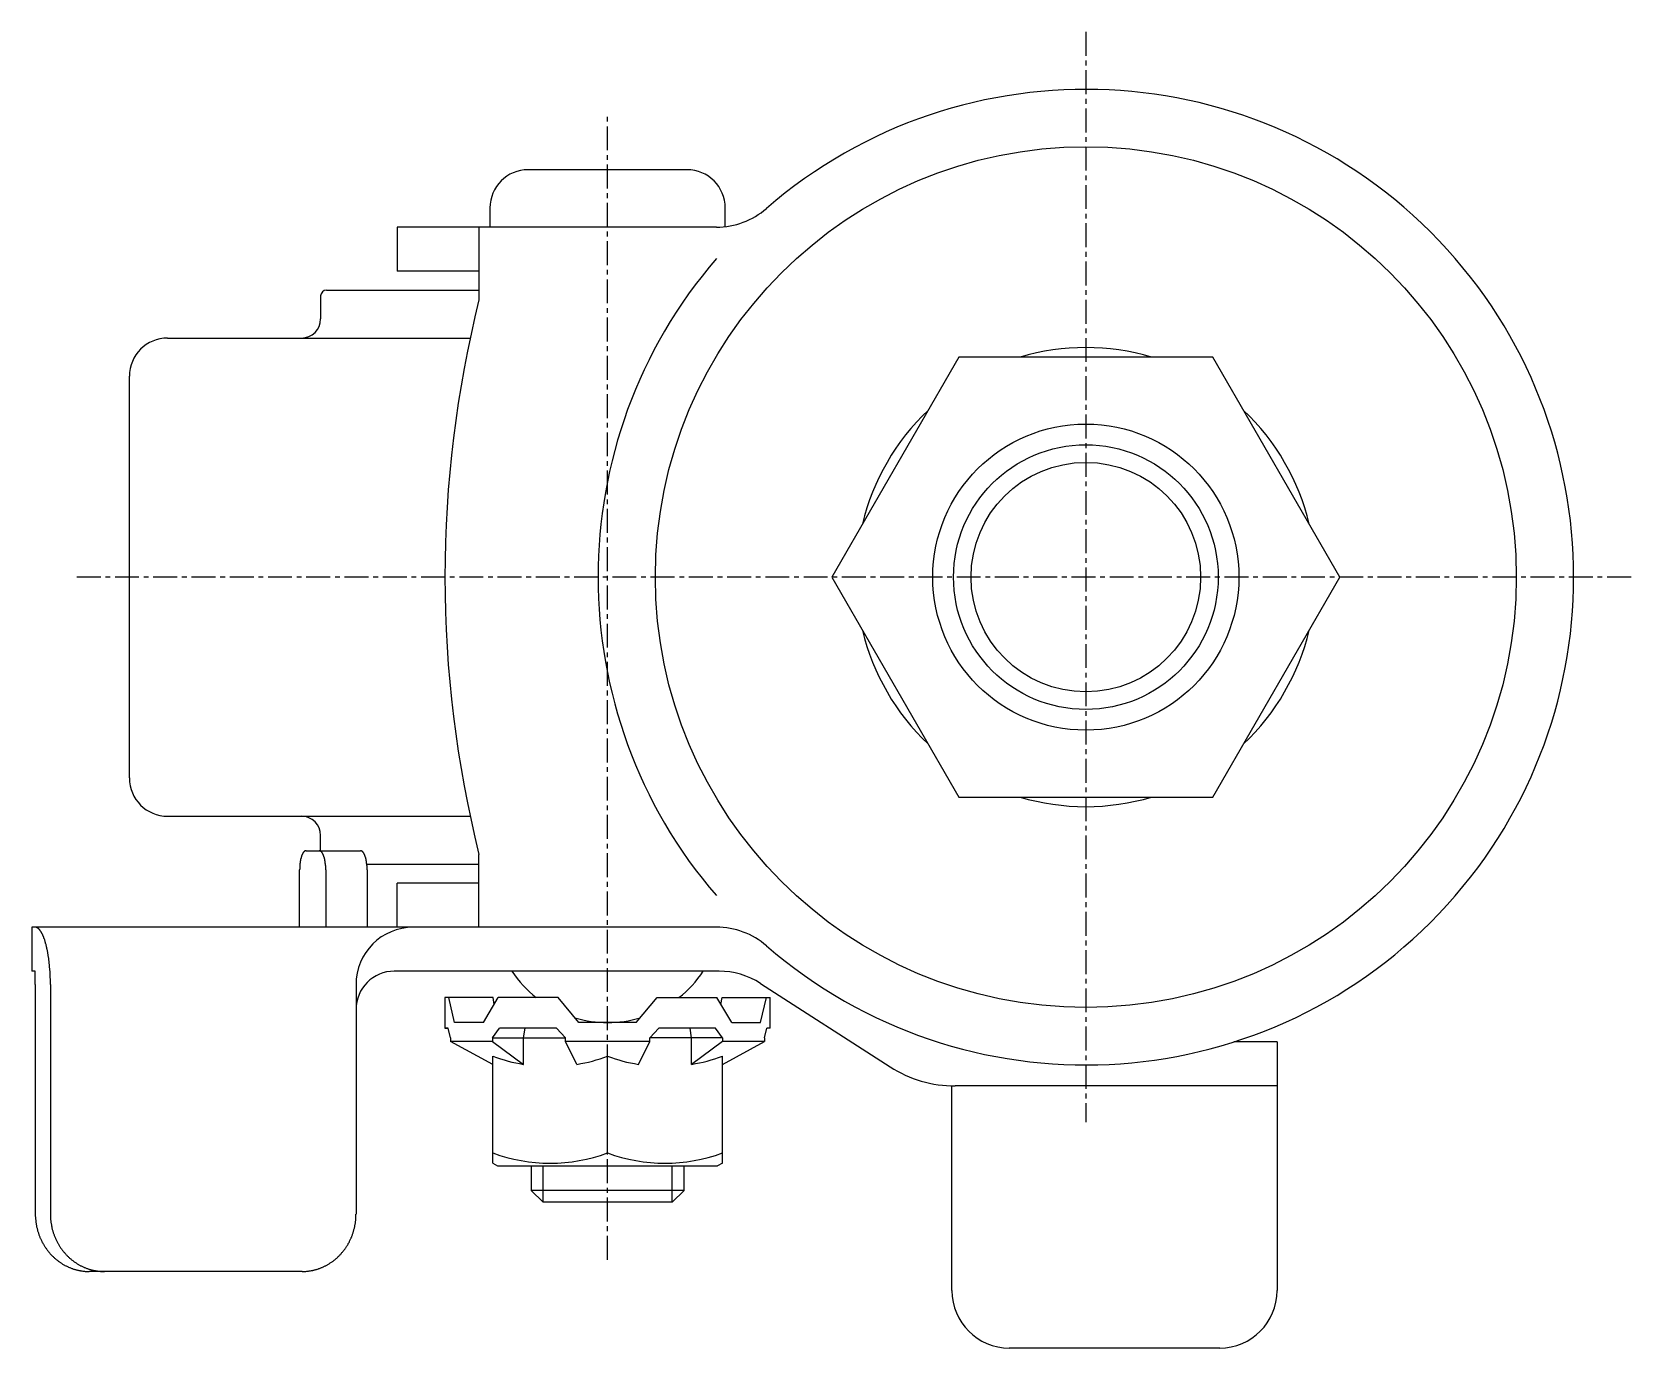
# Model space of a CAD drawing. Extents: x -4392 to -4179, y -765 to -423.
# Drawn here: x -4262.9 to -4179.3, y -491.8 to -423 of the extents above; entities that cross this region are included whole.
import ezdxf

# ---------------------------------------------------------------- set-up
doc = ezdxf.new("R2010")
doc.units = 0
doc.linetypes.add('CENTER', pattern=[2, 1.25, -0.25, 0.25, -0.25])
doc.layers.get('0').update_dxf_attribs({"linetype": 'CONTINUOUS'})
doc.layers.add('CENTER', color=1, linetype='CENTER')

msp = doc.modelspace()

# ---------------------------------------------------------------- linework, layer by layer
at = {"color": 7, "linetype": 'CONTINUOUS'}
for p, q in [((-4228.693, -430.185), (-4236.993, -430.185)), ((-4238.993, -432.185), (-4238.993, -433.185)), ((-4226.693, -433.159), (-4226.693, -432.185)), ((-4227.155, -433.185), (-4243.843, -433.185)), ((-4243.843, -433.185), (-4243.843, -435.485)), ((-4239.567, -433.185), (-4239.567, -436.992)), ((-4239.567, -435.485), (-4243.843, -435.485)), ((-4247.843, -436.785), (-4247.843, -437.985)), ((-4247.543, -436.485), (-4239.567, -436.485)), ((-4255.843, -438.985), (-4240.027, -438.985)), ((-4257.843, -461.985), (-4257.843, -440.985)), ((-4255.843, -463.985), (-4240.027, -463.985)), ((-4247.843, -465.785), (-4247.843, -464.985)), ((-4248.603, -465.785), (-4245.758, -465.785)), ((-4239.567, -469.785), (-4239.567, -465.978)), ((-4248.945, -469.785), (-4248.945, -466.785)), ((-4247.577, -466.785), (-4247.577, -469.785)), ((-4245.432, -466.485), (-4239.567, -466.485)), ((-4245.416, -466.785), (-4245.416, -469.785)), ((-4239.567, -467.485), (-4243.843, -467.485)), ((-4243.843, -469.785), (-4243.843, -467.485)), ((-4227.019, -469.785), (-4262.934, -469.785)), ((-4262.934, -469.785), (-4262.934, -472.085)), ((-4227.155, -469.785), (-4243.843, -469.785)), ((-4262.773, -472.085), (-4262.934, -472.085)), ((-4227.019, -472.085), (-4243.995, -472.085)), ((-4262.757, -484.785), (-4262.757, -472.785)), ((-4261.97, -472.784), (-4261.97, -484.785)), ((-4245.995, -472.785), (-4245.995, -484.785)), ((-4224.854, -472.722), (-4218.077, -477.083)), ((-4241.343, -473.469), (-4241.343, -475.069)), ((-4238.825, -473.469), (-4241.343, -473.469)), ((-4240.839, -474.769), (-4241.15, -473.469)), ((-4239.339, -474.769), (-4238.559, -473.469)), ((-4238.771, -473.822), (-4238.825, -473.469)), ((-4235.434, -473.469), (-4238.559, -473.469)), ((-4234.343, -474.769), (-4235.434, -473.469)), ((-4231.343, -474.769), (-4230.252, -473.469)), ((-4230.252, -473.469), (-4227.128, -473.469)), ((-4226.348, -474.769), (-4227.128, -473.469)), ((-4226.916, -473.822), (-4226.861, -473.469)), ((-4226.861, -473.469), (-4224.343, -473.469)), ((-4224.848, -474.769), (-4224.537, -473.469)), ((-4224.343, -475.069), (-4224.343, -473.469)), ((-4239.339, -474.769), (-4240.839, -474.769)), ((-4231.343, -474.769), (-4234.343, -474.769)), ((-4226.348, -474.769), (-4224.848, -474.769)), ((-4241.343, -475.069), (-4241.169, -475.069)), ((-4241.169, -475.069), (-4241.343, -475.069)), ((-4241.054, -475.569), (-4241.169, -475.069)), ((-4241.054, -475.569), (-4241.054, -475.769)), ((-4238.854, -475.569), (-4238.49, -475.069)), ((-4238.854, -475.569), (-4235.043, -475.569)), ((-4238.854, -475.569), (-4238.854, -475.769)), ((-4235.522, -475.069), (-4238.49, -475.069)), ((-4235.522, -475.069), (-4238.49, -475.069)), ((-4237.236, -475.569), (-4237.153, -475.069)), ((-4237.236, -476.955), (-4237.236, -475.569)), ((-4235.043, -475.569), (-4235.522, -475.069)), ((-4235.043, -475.769), (-4235.043, -475.569)), ((-4230.643, -475.569), (-4230.164, -475.069)), ((-4226.833, -475.569), (-4230.643, -475.569)), ((-4230.643, -475.769), (-4230.643, -475.569)), ((-4227.197, -475.069), (-4230.164, -475.069)), ((-4228.451, -475.569), (-4228.533, -475.069)), ((-4228.451, -476.955), (-4228.451, -475.569)), ((-4226.833, -475.569), (-4227.197, -475.069)), ((-4226.833, -475.569), (-4226.833, -475.769)), ((-4224.633, -475.569), (-4224.518, -475.069)), ((-4224.633, -475.569), (-4224.633, -475.769)), ((-4224.343, -475.069), (-4224.518, -475.069)), ((-4238.854, -475.769), (-4241.054, -475.769)), ((-4238.843, -476.955), (-4241.054, -475.769)), ((-4238.854, -475.769), (-4237.236, -476.955)), ((-4230.643, -475.769), (-4235.043, -475.769)), ((-4234.451, -476.955), (-4235.043, -475.769)), ((-4231.236, -476.955), (-4230.643, -475.769)), ((-4226.833, -475.769), (-4228.451, -476.955)), ((-4226.843, -476.955), (-4224.633, -475.769)), ((-4224.633, -475.769), (-4226.833, -475.769)), ((-4197.843, -475.785), (-4200.113, -475.785)), ((-4197.843, -475.785), (-4197.843, -488.785)), ((-4238.843, -482.124), (-4238.843, -476.532)), ((-4232.843, -481.588), (-4232.843, -476.532)), ((-4226.843, -482.124), (-4226.843, -476.532)), ((-4214.843, -488.785), (-4214.843, -478.083)), ((-4197.843, -478.085), (-4214.667, -478.085)), ((-4238.843, -482.124), (-4238.593, -482.269)), ((-4238.593, -482.269), (-4227.093, -482.269)), ((-4236.843, -482.269), (-4236.843, -483.544)), ((-4228.843, -483.544), (-4228.843, -482.269)), ((-4226.843, -482.124), (-4227.093, -482.269)), ((-4228.843, -483.544), (-4236.843, -483.544)), ((-4236.843, -483.544), (-4236.218, -484.169)), ((-4228.843, -483.544), (-4229.468, -484.169)), ((-4229.468, -484.169), (-4236.218, -484.169)), ((-4248.815, -487.785), (-4259.938, -487.785)), ((-4200.843, -491.785), (-4211.843, -491.785))]:
    msp.add_line(p, q, dxfattribs=at)
at = {"color": 3, "linetype": 'CONTINUOUS'}
for p, q in [((-4236.218, -484.169), (-4236.218, -482.269)), ((-4229.468, -484.169), (-4229.468, -482.269))]:
    msp.add_line(p, q, dxfattribs=at)
at = {"color": 7, "linetype": 'CONTINUOUS'}
msp.add_lwpolyline([(-4214.483, -439.985), (-4221.122, -451.485), (-4214.483, -462.985), (-4201.204, -462.985), (-4194.564, -451.485), (-4201.204, -439.985)], close=True, dxfattribs=at)
for points in [[(-4248.6, -465.785, 0), (-4248.61, -465.785, 0), (-4248.61, -465.785, 0), (-4248.62, -465.786, 0), (-4248.62, -465.786, 0), (-4248.62, -465.787, 0), (-4248.63, -465.788, 0), (-4248.63, -465.789, 0), (-4248.64, -465.79, 0), (-4248.64, -465.791, 0), (-4248.65, -465.793, 0), (-4248.65, -465.794, 0), (-4248.65, -465.796, 0), (-4248.66, -465.798, 0), (-4248.66, -465.8, 0), (-4248.67, -465.802, 0), (-4248.67, -465.804, 0), (-4248.67, -465.807, 0), (-4248.68, -465.809, 0), (-4248.68, -465.812, 0), (-4248.69, -465.815, 0), (-4248.69, -465.818, 0), (-4248.69, -465.821, 0), (-4248.7, -465.825, 0), (-4248.7, -465.828, 0), (-4248.71, -465.832, 0), (-4248.71, -465.835, 0), (-4248.71, -465.839, 0), (-4248.72, -465.843, 0), (-4248.72, -465.848, 0), (-4248.73, -465.852, 0), (-4248.73, -465.857, 0), (-4248.73, -465.861, 0), (-4248.74, -465.866, 0), (-4248.74, -465.871, 0), (-4248.75, -465.876, 0), (-4248.75, -465.881, 0), (-4248.75, -465.886, 0), (-4248.76, -465.892, 0), (-4248.76, -465.897, 0), (-4248.76, -465.903, 0), (-4248.77, -465.909, 0), (-4248.77, -465.915, 0), (-4248.78, -465.921, 0), (-4248.78, -465.927, 0), (-4248.78, -465.934, 0), (-4248.79, -465.94, 0), (-4248.79, -465.947, 0), (-4248.79, -465.954, 0), (-4248.8, -465.96, 0), (-4248.8, -465.967, 0), (-4248.8, -465.975, 0), (-4248.81, -465.982, 0), (-4248.81, -465.989, 0), (-4248.81, -465.997, 0), (-4248.82, -466.004, 0), (-4248.82, -466.012, 0), (-4248.82, -466.02, 0), (-4248.83, -466.028, 0), (-4248.83, -466.036, 0), (-4248.83, -466.044, 0), (-4248.84, -466.052, 0), (-4248.84, -466.061, 0), (-4248.84, -466.069, 0), (-4248.84, -466.078, 0), (-4248.85, -466.087, 0), (-4248.85, -466.095, 0), (-4248.85, -466.104, 0), (-4248.86, -466.113, 0), (-4248.86, -466.123, 0), (-4248.86, -466.132, 0), (-4248.86, -466.141, 0), (-4248.87, -466.151, 0), (-4248.87, -466.16, 0), (-4248.87, -466.17, 0), (-4248.88, -466.18, 0), (-4248.88, -466.189, 0), (-4248.88, -466.199, 0), (-4248.88, -466.209, 0), (-4248.89, -466.219, 0), (-4248.89, -466.229, 0), (-4248.89, -466.24, 0), (-4248.89, -466.25, 0), (-4248.89, -466.26, 0), (-4248.9, -466.271, 0), (-4248.9, -466.281, 0), (-4248.9, -466.292, 0), (-4248.9, -466.303, 0), (-4248.9, -466.314, 0), (-4248.91, -466.324, 0), (-4248.91, -466.335, 0), (-4248.91, -466.346, 0), (-4248.91, -466.357, 0), (-4248.91, -466.369, 0), (-4248.92, -466.38, 0), (-4248.92, -466.391, 0), (-4248.92, -466.402, 0), (-4248.92, -466.414, 0), (-4248.92, -466.425, 0), (-4248.92, -466.437, 0), (-4248.93, -466.448, 0), (-4248.93, -466.46, 0), (-4248.93, -466.471, 0), (-4248.93, -466.483, 0), (-4248.93, -466.495, 0), (-4248.93, -466.506, 0), (-4248.93, -466.518, 0), (-4248.93, -466.53, 0), (-4248.93, -466.542, 0), (-4248.94, -466.554, 0), (-4248.94, -466.566, 0), (-4248.94, -466.578, 0), (-4248.94, -466.59, 0), (-4248.94, -466.602, 0), (-4248.94, -466.614, 0), (-4248.94, -466.626, 0), (-4248.94, -466.638, 0), (-4248.94, -466.65, 0), (-4248.94, -466.663, 0), (-4248.94, -466.675, 0), (-4248.94, -466.687, 0), (-4248.94, -466.699, 0), (-4248.94, -466.711, 0), (-4248.94, -466.724, 0), (-4248.94, -466.736, 0), (-4248.94, -466.748, 0), (-4248.95, -466.76, 0), (-4248.95, -466.773, 0), (-4248.95, -466.785, 0)], [(-4247.58, -466.785, 0), (-4247.58, -466.773, 0), (-4247.58, -466.76, 0), (-4247.58, -466.748, 0), (-4247.58, -466.736, 0), (-4247.58, -466.724, 0), (-4247.58, -466.711, 0), (-4247.58, -466.699, 0), (-4247.58, -466.687, 0), (-4247.58, -466.675, 0), (-4247.58, -466.663, 0), (-4247.58, -466.65, 0), (-4247.58, -466.638, 0), (-4247.58, -466.626, 0), (-4247.58, -466.614, 0), (-4247.58, -466.602, 0), (-4247.58, -466.59, 0), (-4247.58, -466.578, 0), (-4247.59, -466.566, 0), (-4247.59, -466.554, 0), (-4247.59, -466.542, 0), (-4247.59, -466.53, 0), (-4247.59, -466.518, 0), (-4247.59, -466.506, 0), (-4247.59, -466.495, 0), (-4247.59, -466.483, 0), (-4247.59, -466.471, 0), (-4247.6, -466.46, 0), (-4247.6, -466.448, 0), (-4247.6, -466.437, 0), (-4247.6, -466.425, 0), (-4247.6, -466.414, 0), (-4247.6, -466.402, 0), (-4247.6, -466.391, 0), (-4247.61, -466.38, 0), (-4247.61, -466.369, 0), (-4247.61, -466.357, 0), (-4247.61, -466.346, 0), (-4247.61, -466.335, 0), (-4247.62, -466.324, 0), (-4247.62, -466.314, 0), (-4247.62, -466.303, 0), (-4247.62, -466.292, 0), (-4247.62, -466.281, 0), (-4247.63, -466.271, 0), (-4247.63, -466.26, 0), (-4247.63, -466.25, 0), (-4247.63, -466.24, 0), (-4247.63, -466.229, 0), (-4247.64, -466.219, 0), (-4247.64, -466.209, 0), (-4247.64, -466.199, 0), (-4247.64, -466.189, 0), (-4247.65, -466.18, 0), (-4247.65, -466.17, 0), (-4247.65, -466.16, 0), (-4247.65, -466.151, 0), (-4247.66, -466.141, 0), (-4247.66, -466.132, 0), (-4247.66, -466.123, 0), (-4247.67, -466.113, 0), (-4247.67, -466.104, 0), (-4247.67, -466.095, 0), (-4247.67, -466.087, 0), (-4247.68, -466.078, 0), (-4247.68, -466.069, 0), (-4247.68, -466.061, 0), (-4247.69, -466.052, 0), (-4247.69, -466.044, 0), (-4247.69, -466.036, 0), (-4247.7, -466.028, 0), (-4247.7, -466.02, 0), (-4247.7, -466.012, 0), (-4247.71, -466.004, 0), (-4247.71, -465.997, 0), (-4247.71, -465.989, 0), (-4247.72, -465.982, 0), (-4247.72, -465.975, 0), (-4247.72, -465.967, 0), (-4247.73, -465.96, 0), (-4247.73, -465.954, 0), (-4247.73, -465.947, 0), (-4247.74, -465.94, 0), (-4247.74, -465.934, 0), (-4247.74, -465.927, 0), (-4247.75, -465.921, 0), (-4247.75, -465.915, 0), (-4247.75, -465.909, 0), (-4247.76, -465.903, 0), (-4247.76, -465.897, 0), (-4247.77, -465.892, 0), (-4247.77, -465.886, 0), (-4247.77, -465.881, 0), (-4247.78, -465.876, 0), (-4247.78, -465.871, 0), (-4247.78, -465.866, 0), (-4247.79, -465.861, 0), (-4247.79, -465.857, 0), (-4247.8, -465.852, 0), (-4247.8, -465.848, 0), (-4247.8, -465.843, 0), (-4247.81, -465.839, 0), (-4247.81, -465.835, 0), (-4247.82, -465.832, 0), (-4247.82, -465.828, 0), (-4247.82, -465.825, 0), (-4247.83, -465.821, 0), (-4247.83, -465.818, 0), (-4247.84, -465.815, 0), (-4247.84, -465.812, 0), (-4247.84, -465.809, 0), (-4247.85, -465.807, 0), (-4247.85, -465.804, 0), (-4247.86, -465.802, 0), (-4247.86, -465.8, 0), (-4247.86, -465.798, 0), (-4247.87, -465.796, 0), (-4247.87, -465.794, 0), (-4247.88, -465.793, 0), (-4247.88, -465.791, 0), (-4247.89, -465.79, 0), (-4247.89, -465.789, 0), (-4247.89, -465.788, 0), (-4247.9, -465.787, 0), (-4247.9, -465.786, 0), (-4247.91, -465.786, 0), (-4247.91, -465.785, 0), (-4247.91, -465.785, 0), (-4247.92, -465.785, 0)], [(-4245.42, -466.785, 0), (-4245.42, -466.773, 0), (-4245.42, -466.76, 0), (-4245.42, -466.748, 0), (-4245.42, -466.736, 0), (-4245.42, -466.724, 0), (-4245.42, -466.711, 0), (-4245.42, -466.699, 0), (-4245.42, -466.687, 0), (-4245.42, -466.675, 0), (-4245.42, -466.663, 0), (-4245.42, -466.65, 0), (-4245.42, -466.638, 0), (-4245.42, -466.626, 0), (-4245.42, -466.614, 0), (-4245.42, -466.602, 0), (-4245.42, -466.59, 0), (-4245.42, -466.578, 0), (-4245.42, -466.566, 0), (-4245.43, -466.554, 0), (-4245.43, -466.542, 0), (-4245.43, -466.53, 0), (-4245.43, -466.518, 0), (-4245.43, -466.506, 0), (-4245.43, -466.495, 0), (-4245.43, -466.483, 0), (-4245.43, -466.471, 0), (-4245.43, -466.46, 0), (-4245.44, -466.448, 0), (-4245.44, -466.437, 0), (-4245.44, -466.425, 0), (-4245.44, -466.414, 0), (-4245.44, -466.402, 0), (-4245.44, -466.391, 0), (-4245.45, -466.38, 0), (-4245.45, -466.369, 0), (-4245.45, -466.357, 0), (-4245.45, -466.346, 0), (-4245.45, -466.335, 0), (-4245.45, -466.324, 0), (-4245.46, -466.314, 0), (-4245.46, -466.303, 0), (-4245.46, -466.292, 0), (-4245.46, -466.281, 0), (-4245.46, -466.271, 0), (-4245.47, -466.26, 0), (-4245.47, -466.25, 0), (-4245.47, -466.24, 0), (-4245.47, -466.229, 0), (-4245.48, -466.219, 0), (-4245.48, -466.209, 0), (-4245.48, -466.199, 0), (-4245.48, -466.189, 0), (-4245.49, -466.18, 0), (-4245.49, -466.17, 0), (-4245.49, -466.16, 0), (-4245.49, -466.151, 0), (-4245.5, -466.141, 0), (-4245.5, -466.132, 0), (-4245.5, -466.123, 0), (-4245.5, -466.113, 0), (-4245.51, -466.104, 0), (-4245.51, -466.095, 0), (-4245.51, -466.087, 0), (-4245.52, -466.078, 0), (-4245.52, -466.069, 0), (-4245.52, -466.061, 0), (-4245.53, -466.052, 0), (-4245.53, -466.044, 0), (-4245.53, -466.036, 0), (-4245.53, -466.028, 0), (-4245.54, -466.02, 0), (-4245.54, -466.012, 0), (-4245.54, -466.004, 0), (-4245.55, -465.997, 0), (-4245.55, -465.989, 0), (-4245.55, -465.982, 0), (-4245.56, -465.975, 0), (-4245.56, -465.967, 0), (-4245.56, -465.96, 0), (-4245.57, -465.954, 0), (-4245.57, -465.947, 0), (-4245.57, -465.94, 0), (-4245.58, -465.934, 0), (-4245.58, -465.927, 0), (-4245.59, -465.921, 0), (-4245.59, -465.915, 0), (-4245.59, -465.909, 0), (-4245.6, -465.903, 0), (-4245.6, -465.897, 0), (-4245.6, -465.892, 0), (-4245.61, -465.886, 0), (-4245.61, -465.881, 0), (-4245.62, -465.876, 0), (-4245.62, -465.871, 0), (-4245.62, -465.866, 0), (-4245.63, -465.861, 0), (-4245.63, -465.857, 0), (-4245.63, -465.852, 0), (-4245.64, -465.848, 0), (-4245.64, -465.843, 0), (-4245.65, -465.839, 0), (-4245.65, -465.835, 0), (-4245.65, -465.832, 0), (-4245.66, -465.828, 0), (-4245.66, -465.825, 0), (-4245.67, -465.821, 0), (-4245.67, -465.818, 0), (-4245.67, -465.815, 0), (-4245.68, -465.812, 0), (-4245.68, -465.809, 0), (-4245.69, -465.807, 0), (-4245.69, -465.804, 0), (-4245.7, -465.802, 0), (-4245.7, -465.8, 0), (-4245.7, -465.798, 0), (-4245.71, -465.796, 0), (-4245.71, -465.794, 0), (-4245.72, -465.793, 0), (-4245.72, -465.791, 0), (-4245.72, -465.79, 0), (-4245.73, -465.789, 0), (-4245.73, -465.788, 0), (-4245.74, -465.787, 0), (-4245.74, -465.786, 0), (-4245.75, -465.786, 0), (-4245.75, -465.785, 0), (-4245.75, -465.785, 0), (-4245.76, -465.785, 0)], [(-4261.97, -472.785, 0), (-4261.97, -472.748, 0), (-4261.97, -472.711, 0), (-4261.97, -472.675, 0), (-4261.97, -472.638, 0), (-4261.97, -472.601, 0), (-4261.97, -472.564, 0), (-4261.97, -472.528, 0), (-4261.97, -472.491, 0), (-4261.98, -472.454, 0), (-4261.98, -472.418, 0), (-4261.98, -472.381, 0), (-4261.98, -472.345, 0), (-4261.98, -472.308, 0), (-4261.98, -472.272, 0), (-4261.99, -472.236, 0), (-4261.99, -472.199, 0), (-4261.99, -472.163, 0), (-4261.99, -472.127, 0), (-4261.99, -472.092, 0), (-4262, -472.056, 0), (-4262, -472.02, 0), (-4262, -471.985, 0), (-4262, -471.949, 0), (-4262.01, -471.914, 0), (-4262.01, -471.879, 0), (-4262.01, -471.844, 0), (-4262.02, -471.809, 0), (-4262.02, -471.774, 0), (-4262.02, -471.739, 0), (-4262.03, -471.705, 0), (-4262.03, -471.671, 0), (-4262.03, -471.636, 0), (-4262.04, -471.603, 0), (-4262.04, -471.569, 0), (-4262.05, -471.535, 0), (-4262.05, -471.502, 0), (-4262.05, -471.469, 0), (-4262.06, -471.436, 0), (-4262.06, -471.403, 0), (-4262.07, -471.37, 0), (-4262.07, -471.338, 0), (-4262.08, -471.306, 0), (-4262.08, -471.274, 0), (-4262.09, -471.242, 0), (-4262.09, -471.211, 0), (-4262.1, -471.179, 0), (-4262.1, -471.148, 0), (-4262.11, -471.118, 0), (-4262.11, -471.087, 0), (-4262.12, -471.057, 0), (-4262.13, -471.027, 0), (-4262.13, -470.997, 0), (-4262.14, -470.968, 0), (-4262.14, -470.939, 0), (-4262.15, -470.91, 0), (-4262.16, -470.881, 0), (-4262.16, -470.853, 0), (-4262.17, -470.825, 0), (-4262.17, -470.797, 0), (-4262.18, -470.77, 0), (-4262.19, -470.742, 0), (-4262.19, -470.716, 0), (-4262.2, -470.689, 0), (-4262.21, -470.663, 0), (-4262.22, -470.637, 0), (-4262.22, -470.612, 0), (-4262.23, -470.586, 0), (-4262.24, -470.561, 0), (-4262.24, -470.537, 0), (-4262.25, -470.513, 0), (-4262.26, -470.489, 0), (-4262.27, -470.465, 0), (-4262.27, -470.442, 0), (-4262.28, -470.419, 0), (-4262.29, -470.397, 0), (-4262.3, -470.375, 0), (-4262.31, -470.353, 0), (-4262.31, -470.332, 0), (-4262.32, -470.311, 0), (-4262.33, -470.29, 0), (-4262.34, -470.27, 0), (-4262.35, -470.25, 0), (-4262.35, -470.23, 0), (-4262.36, -470.211, 0), (-4262.37, -470.192, 0), (-4262.38, -470.174, 0), (-4262.39, -470.156, 0), (-4262.4, -470.139, 0), (-4262.41, -470.121, 0), (-4262.41, -470.105, 0), (-4262.42, -470.088, 0), (-4262.43, -470.072, 0), (-4262.44, -470.057, 0), (-4262.45, -470.042, 0), (-4262.46, -470.027, 0), (-4262.47, -470.013, 0), (-4262.48, -469.999, 0), (-4262.49, -469.985, 0), (-4262.5, -469.972, 0), (-4262.5, -469.96, 0), (-4262.51, -469.948, 0), (-4262.52, -469.936, 0), (-4262.53, -469.925, 0), (-4262.54, -469.914, 0), (-4262.55, -469.903, 0), (-4262.56, -469.893, 0), (-4262.57, -469.884, 0), (-4262.58, -469.874, 0), (-4262.59, -469.866, 0), (-4262.6, -469.858, 0), (-4262.61, -469.85, 0), (-4262.62, -469.842, 0), (-4262.63, -469.835, 0), (-4262.64, -469.829, 0), (-4262.65, -469.823, 0), (-4262.66, -469.817, 0), (-4262.67, -469.812, 0), (-4262.68, -469.807, 0), (-4262.69, -469.803, 0), (-4262.69, -469.799, 0), (-4262.7, -469.796, 0), (-4262.71, -469.793, 0), (-4262.72, -469.791, 0), (-4262.73, -469.789, 0), (-4262.74, -469.787, 0), (-4262.75, -469.786, 0), (-4262.76, -469.785, 0), (-4262.77, -469.785, 0)], [(-4262.76, -472.785, 0), (-4262.76, -472.776, 0), (-4262.76, -472.768, 0), (-4262.76, -472.759, 0), (-4262.76, -472.751, 0), (-4262.76, -472.742, 0), (-4262.76, -472.734, 0), (-4262.76, -472.725, 0), (-4262.76, -472.716, 0), (-4262.76, -472.708, 0), (-4262.76, -472.699, 0), (-4262.76, -472.691, 0), (-4262.76, -472.682, 0), (-4262.76, -472.674, 0), (-4262.76, -472.665, 0), (-4262.76, -472.657, 0), (-4262.76, -472.648, 0), (-4262.76, -472.64, 0), (-4262.76, -472.632, 0), (-4262.76, -472.623, 0), (-4262.76, -472.615, 0), (-4262.76, -472.607, 0), (-4262.76, -472.598, 0), (-4262.76, -472.59, 0), (-4262.76, -472.582, 0), (-4262.76, -472.574, 0), (-4262.76, -472.565, 0), (-4262.76, -472.557, 0), (-4262.76, -472.549, 0), (-4262.76, -472.541, 0), (-4262.76, -472.533, 0), (-4262.76, -472.525, 0), (-4262.76, -472.517, 0), (-4262.76, -472.509, 0), (-4262.76, -472.501, 0), (-4262.76, -472.494, 0), (-4262.76, -472.486, 0), (-4262.76, -472.478, 0), (-4262.76, -472.47, 0), (-4262.76, -472.463, 0), (-4262.76, -472.455, 0), (-4262.76, -472.447, 0), (-4262.76, -472.44, 0), (-4262.76, -472.433, 0), (-4262.76, -472.425, 0), (-4262.76, -472.418, 0), (-4262.76, -472.411, 0), (-4262.76, -472.403, 0), (-4262.76, -472.396, 0), (-4262.76, -472.389, 0), (-4262.76, -472.382, 0), (-4262.76, -472.375, 0), (-4262.76, -472.368, 0), (-4262.76, -472.361, 0), (-4262.76, -472.354, 0), (-4262.76, -472.348, 0), (-4262.76, -472.341, 0), (-4262.76, -472.334, 0), (-4262.76, -472.328, 0), (-4262.76, -472.321, 0), (-4262.76, -472.315, 0), (-4262.76, -472.309, 0), (-4262.76, -472.302, 0), (-4262.76, -472.296, 0), (-4262.76, -472.29, 0), (-4262.76, -472.284, 0), (-4262.76, -472.278, 0), (-4262.76, -472.272, 0), (-4262.76, -472.266, 0), (-4262.76, -472.261, 0), (-4262.76, -472.255, 0), (-4262.76, -472.249, 0), (-4262.76, -472.244, 0), (-4262.76, -472.238, 0), (-4262.76, -472.233, 0), (-4262.76, -472.228, 0), (-4262.76, -472.223, 0), (-4262.76, -472.218, 0), (-4262.76, -472.213, 0), (-4262.76, -472.208, 0), (-4262.76, -472.203, 0), (-4262.76, -472.198, 0), (-4262.76, -472.194, 0), (-4262.76, -472.189, 0), (-4262.76, -472.185, 0), (-4262.76, -472.18, 0), (-4262.76, -472.176, 0), (-4262.77, -472.172, 0), (-4262.77, -472.168, 0), (-4262.77, -472.164, 0), (-4262.77, -472.16, 0), (-4262.77, -472.156, 0), (-4262.77, -472.152, 0), (-4262.77, -472.149, 0), (-4262.77, -472.145, 0), (-4262.77, -472.142, 0), (-4262.77, -472.138, 0), (-4262.77, -472.135, 0), (-4262.77, -472.132, 0), (-4262.77, -472.129, 0), (-4262.77, -472.126, 0), (-4262.77, -472.123, 0), (-4262.77, -472.12, 0), (-4262.77, -472.118, 0), (-4262.77, -472.115, 0), (-4262.77, -472.113, 0), (-4262.77, -472.11, 0), (-4262.77, -472.108, 0), (-4262.77, -472.106, 0), (-4262.77, -472.104, 0), (-4262.77, -472.102, 0), (-4262.77, -472.1, 0), (-4262.77, -472.098, 0), (-4262.77, -472.097, 0), (-4262.77, -472.095, 0), (-4262.77, -472.094, 0), (-4262.77, -472.093, 0), (-4262.77, -472.091, 0), (-4262.77, -472.09, 0), (-4262.77, -472.089, 0), (-4262.77, -472.088, 0), (-4262.77, -472.088, 0), (-4262.77, -472.087, 0), (-4262.77, -472.086, 0), (-4262.77, -472.086, 0), (-4262.77, -472.085, 0), (-4262.77, -472.085, 0), (-4262.77, -472.085, 0), (-4262.77, -472.085, 0)], [(-4262.76, -484.785, 0), (-4262.76, -484.822, 0), (-4262.76, -484.859, 0), (-4262.76, -484.895, 0), (-4262.75, -484.932, 0), (-4262.75, -484.969, 0), (-4262.75, -485.006, 0), (-4262.75, -485.042, 0), (-4262.74, -485.079, 0), (-4262.74, -485.116, 0), (-4262.74, -485.152, 0), (-4262.73, -485.189, 0), (-4262.73, -485.225, 0), (-4262.72, -485.262, 0), (-4262.72, -485.298, 0), (-4262.71, -485.334, 0), (-4262.7, -485.37, 0), (-4262.7, -485.406, 0), (-4262.69, -485.442, 0), (-4262.68, -485.478, 0), (-4262.67, -485.514, 0), (-4262.66, -485.55, 0), (-4262.65, -485.585, 0), (-4262.65, -485.621, 0), (-4262.64, -485.656, 0), (-4262.63, -485.691, 0), (-4262.61, -485.726, 0), (-4262.6, -485.761, 0), (-4262.59, -485.796, 0), (-4262.58, -485.83, 0), (-4262.57, -485.865, 0), (-4262.56, -485.899, 0), (-4262.54, -485.933, 0), (-4262.53, -485.967, 0), (-4262.52, -486.001, 0), (-4262.5, -486.034, 0), (-4262.49, -486.068, 0), (-4262.47, -486.101, 0), (-4262.46, -486.134, 0), (-4262.44, -486.167, 0), (-4262.42, -486.199, 0), (-4262.41, -486.232, 0), (-4262.39, -486.264, 0), (-4262.37, -486.296, 0), (-4262.36, -486.327, 0), (-4262.34, -486.359, 0), (-4262.32, -486.39, 0), (-4262.3, -486.421, 0), (-4262.28, -486.452, 0), (-4262.26, -486.482, 0), (-4262.24, -486.512, 0), (-4262.22, -486.542, 0), (-4262.2, -486.572, 0), (-4262.18, -486.602, 0), (-4262.16, -486.631, 0), (-4262.14, -486.66, 0), (-4262.12, -486.688, 0), (-4262.09, -486.717, 0), (-4262.07, -486.745, 0), (-4262.05, -486.772, 0), (-4262.03, -486.8, 0), (-4262, -486.827, 0), (-4261.98, -486.854, 0), (-4261.96, -486.88, 0), (-4261.93, -486.906, 0), (-4261.91, -486.932, 0), (-4261.88, -486.958, 0), (-4261.86, -486.983, 0), (-4261.83, -487.008, 0), (-4261.81, -487.032, 0), (-4261.78, -487.057, 0), (-4261.75, -487.081, 0), (-4261.73, -487.104, 0), (-4261.7, -487.127, 0), (-4261.67, -487.15, 0), (-4261.64, -487.173, 0), (-4261.62, -487.195, 0), (-4261.59, -487.216, 0), (-4261.56, -487.238, 0), (-4261.53, -487.259, 0), (-4261.5, -487.279, 0), (-4261.48, -487.3, 0), (-4261.45, -487.32, 0), (-4261.42, -487.339, 0), (-4261.39, -487.358, 0), (-4261.36, -487.377, 0), (-4261.33, -487.395, 0), (-4261.3, -487.413, 0), (-4261.27, -487.431, 0), (-4261.24, -487.448, 0), (-4261.21, -487.465, 0), (-4261.17, -487.481, 0), (-4261.14, -487.497, 0), (-4261.11, -487.513, 0), (-4261.08, -487.528, 0), (-4261.05, -487.542, 0), (-4261.02, -487.557, 0), (-4260.98, -487.571, 0), (-4260.95, -487.584, 0), (-4260.92, -487.597, 0), (-4260.89, -487.61, 0), (-4260.85, -487.622, 0), (-4260.82, -487.634, 0), (-4260.79, -487.645, 0), (-4260.76, -487.656, 0), (-4260.72, -487.666, 0), (-4260.69, -487.676, 0), (-4260.66, -487.686, 0), (-4260.62, -487.695, 0), (-4260.59, -487.704, 0), (-4260.56, -487.712, 0), (-4260.52, -487.72, 0), (-4260.49, -487.727, 0), (-4260.45, -487.734, 0), (-4260.42, -487.741, 0), (-4260.39, -487.747, 0), (-4260.35, -487.753, 0), (-4260.32, -487.758, 0), (-4260.28, -487.762, 0), (-4260.25, -487.767, 0), (-4260.21, -487.771, 0), (-4260.18, -487.774, 0), (-4260.15, -487.777, 0), (-4260.11, -487.779, 0), (-4260.08, -487.781, 0), (-4260.04, -487.783, 0), (-4260.01, -487.784, 0), (-4259.97, -487.785, 0), (-4259.94, -487.785, 0)], [(-4261.97, -484.785, 0), (-4261.97, -484.822, 0), (-4261.97, -484.859, 0), (-4261.97, -484.895, 0), (-4261.97, -484.932, 0), (-4261.96, -484.969, 0), (-4261.96, -485.006, 0), (-4261.96, -485.042, 0), (-4261.96, -485.079, 0), (-4261.95, -485.116, 0), (-4261.95, -485.152, 0), (-4261.94, -485.189, 0), (-4261.94, -485.225, 0), (-4261.93, -485.262, 0), (-4261.93, -485.298, 0), (-4261.92, -485.334, 0), (-4261.92, -485.37, 0), (-4261.91, -485.406, 0), (-4261.9, -485.442, 0), (-4261.89, -485.478, 0), (-4261.89, -485.514, 0), (-4261.88, -485.55, 0), (-4261.87, -485.585, 0), (-4261.86, -485.621, 0), (-4261.85, -485.656, 0), (-4261.84, -485.691, 0), (-4261.83, -485.726, 0), (-4261.82, -485.761, 0), (-4261.81, -485.796, 0), (-4261.79, -485.83, 0), (-4261.78, -485.865, 0), (-4261.77, -485.899, 0), (-4261.76, -485.933, 0), (-4261.74, -485.967, 0), (-4261.73, -486.001, 0), (-4261.71, -486.034, 0), (-4261.7, -486.068, 0), (-4261.68, -486.101, 0), (-4261.67, -486.134, 0), (-4261.65, -486.167, 0), (-4261.64, -486.199, 0), (-4261.62, -486.232, 0), (-4261.6, -486.264, 0), (-4261.59, -486.296, 0), (-4261.57, -486.327, 0), (-4261.55, -486.359, 0), (-4261.53, -486.39, 0), (-4261.51, -486.421, 0), (-4261.5, -486.452, 0), (-4261.48, -486.482, 0), (-4261.46, -486.512, 0), (-4261.44, -486.542, 0), (-4261.42, -486.572, 0), (-4261.39, -486.602, 0), (-4261.37, -486.631, 0), (-4261.35, -486.66, 0), (-4261.33, -486.688, 0), (-4261.31, -486.717, 0), (-4261.29, -486.745, 0), (-4261.26, -486.772, 0), (-4261.24, -486.8, 0), (-4261.22, -486.827, 0), (-4261.19, -486.854, 0), (-4261.17, -486.88, 0), (-4261.14, -486.906, 0), (-4261.12, -486.932, 0), (-4261.1, -486.958, 0), (-4261.07, -486.983, 0), (-4261.04, -487.008, 0), (-4261.02, -487.032, 0), (-4260.99, -487.057, 0), (-4260.97, -487.081, 0), (-4260.94, -487.104, 0), (-4260.91, -487.127, 0), (-4260.89, -487.15, 0), (-4260.86, -487.173, 0), (-4260.83, -487.195, 0), (-4260.8, -487.216, 0), (-4260.77, -487.238, 0), (-4260.75, -487.259, 0), (-4260.72, -487.279, 0), (-4260.69, -487.3, 0), (-4260.66, -487.32, 0), (-4260.63, -487.339, 0), (-4260.6, -487.358, 0), (-4260.57, -487.377, 0), (-4260.54, -487.395, 0), (-4260.51, -487.413, 0), (-4260.48, -487.431, 0), (-4260.45, -487.448, 0), (-4260.42, -487.465, 0), (-4260.39, -487.481, 0), (-4260.36, -487.497, 0), (-4260.33, -487.513, 0), (-4260.29, -487.528, 0), (-4260.26, -487.542, 0), (-4260.23, -487.557, 0), (-4260.2, -487.571, 0), (-4260.17, -487.584, 0), (-4260.13, -487.597, 0), (-4260.1, -487.61, 0), (-4260.07, -487.622, 0), (-4260.04, -487.634, 0), (-4260, -487.645, 0), (-4259.97, -487.656, 0), (-4259.94, -487.666, 0), (-4259.9, -487.676, 0), (-4259.87, -487.686, 0), (-4259.84, -487.695, 0), (-4259.8, -487.704, 0), (-4259.77, -487.712, 0), (-4259.74, -487.72, 0), (-4259.7, -487.727, 0), (-4259.67, -487.734, 0), (-4259.63, -487.741, 0), (-4259.6, -487.747, 0), (-4259.56, -487.753, 0), (-4259.53, -487.758, 0), (-4259.5, -487.762, 0), (-4259.46, -487.767, 0), (-4259.43, -487.771, 0), (-4259.39, -487.774, 0), (-4259.36, -487.777, 0), (-4259.32, -487.779, 0), (-4259.29, -487.781, 0), (-4259.25, -487.783, 0), (-4259.22, -487.784, 0), (-4259.19, -487.785, 0), (-4259.15, -487.785, 0)], [(-4248.81, -487.785, 0), (-4248.78, -487.785, 0), (-4248.75, -487.784, 0), (-4248.71, -487.783, 0), (-4248.68, -487.781, 0), (-4248.64, -487.779, 0), (-4248.61, -487.777, 0), (-4248.57, -487.774, 0), (-4248.54, -487.771, 0), (-4248.5, -487.767, 0), (-4248.47, -487.762, 0), (-4248.44, -487.758, 0), (-4248.4, -487.753, 0), (-4248.37, -487.747, 0), (-4248.33, -487.741, 0), (-4248.3, -487.734, 0), (-4248.26, -487.727, 0), (-4248.23, -487.72, 0), (-4248.2, -487.712, 0), (-4248.16, -487.704, 0), (-4248.13, -487.695, 0), (-4248.1, -487.686, 0), (-4248.06, -487.676, 0), (-4248.03, -487.666, 0), (-4248, -487.656, 0), (-4247.96, -487.645, 0), (-4247.93, -487.634, 0), (-4247.9, -487.622, 0), (-4247.86, -487.61, 0), (-4247.83, -487.597, 0), (-4247.8, -487.584, 0), (-4247.77, -487.571, 0), (-4247.74, -487.557, 0), (-4247.7, -487.542, 0), (-4247.67, -487.528, 0), (-4247.64, -487.513, 0), (-4247.61, -487.497, 0), (-4247.58, -487.481, 0), (-4247.55, -487.465, 0), (-4247.52, -487.448, 0), (-4247.49, -487.431, 0), (-4247.46, -487.413, 0), (-4247.43, -487.395, 0), (-4247.4, -487.377, 0), (-4247.37, -487.358, 0), (-4247.34, -487.339, 0), (-4247.31, -487.32, 0), (-4247.28, -487.3, 0), (-4247.25, -487.279, 0), (-4247.22, -487.259, 0), (-4247.19, -487.238, 0), (-4247.16, -487.216, 0), (-4247.14, -487.195, 0), (-4247.11, -487.173, 0), (-4247.08, -487.15, 0), (-4247.05, -487.127, 0), (-4247.03, -487.104, 0), (-4247, -487.081, 0), (-4246.97, -487.057, 0), (-4246.95, -487.032, 0), (-4246.92, -487.008, 0), (-4246.9, -486.983, 0), (-4246.87, -486.958, 0), (-4246.85, -486.932, 0), (-4246.82, -486.906, 0), (-4246.8, -486.88, 0), (-4246.77, -486.854, 0), (-4246.75, -486.827, 0), (-4246.73, -486.8, 0), (-4246.7, -486.772, 0), (-4246.68, -486.745, 0), (-4246.66, -486.717, 0), (-4246.64, -486.688, 0), (-4246.61, -486.66, 0), (-4246.59, -486.631, 0), (-4246.57, -486.602, 0), (-4246.55, -486.572, 0), (-4246.53, -486.542, 0), (-4246.51, -486.512, 0), (-4246.49, -486.482, 0), (-4246.47, -486.452, 0), (-4246.45, -486.421, 0), (-4246.43, -486.39, 0), (-4246.41, -486.359, 0), (-4246.4, -486.327, 0), (-4246.38, -486.296, 0), (-4246.36, -486.264, 0), (-4246.34, -486.232, 0), (-4246.33, -486.199, 0), (-4246.31, -486.167, 0), (-4246.3, -486.134, 0), (-4246.28, -486.101, 0), (-4246.27, -486.068, 0), (-4246.25, -486.034, 0), (-4246.24, -486.001, 0), (-4246.22, -485.967, 0), (-4246.21, -485.933, 0), (-4246.2, -485.899, 0), (-4246.18, -485.865, 0), (-4246.17, -485.83, 0), (-4246.16, -485.796, 0), (-4246.15, -485.761, 0), (-4246.14, -485.726, 0), (-4246.13, -485.691, 0), (-4246.12, -485.656, 0), (-4246.11, -485.621, 0), (-4246.1, -485.585, 0), (-4246.09, -485.55, 0), (-4246.08, -485.514, 0), (-4246.07, -485.478, 0), (-4246.06, -485.442, 0), (-4246.06, -485.406, 0), (-4246.05, -485.37, 0), (-4246.04, -485.334, 0), (-4246.04, -485.298, 0), (-4246.03, -485.262, 0), (-4246.03, -485.225, 0), (-4246.02, -485.189, 0), (-4246.02, -485.152, 0), (-4246.01, -485.116, 0), (-4246.01, -485.079, 0), (-4246.01, -485.042, 0), (-4246, -485.006, 0), (-4246, -484.969, 0), (-4246, -484.932, 0), (-4246, -484.895, 0), (-4246, -484.859, 0), (-4246, -484.822, 0), (-4246, -484.785, 0)]]:
    msp.add_polyline3d(points, dxfattribs=at)
for radius in [22.5, 8, 6]:
    msp.add_circle((-4207.843, -451.485), radius, dxfattribs=at)
at = {"color": 3, "linetype": 'CONTINUOUS'}
msp.add_circle((-4207.843, -451.485), 6.918, dxfattribs=at)
at = {"color": 7, "linetype": 'CONTINUOUS'}
for centre, radius, start, end in [((-4207.843, -451.485), 25.5, 229.10689, 130.89311), ((-4236.993, -432.185), 2, 90, 180), ((-4228.693, -432.185), 2, 0, 90), ((-4227.155, -429.185), 4, 270, 310.89311), ((-4207.843, -451.485), 25.5, 139.23026, 220.76974), ((-4247.543, -436.785), 0.3, 90, 180), ((-4181.343, -451.485), 60, 166.02207, 193.97793), ((-4248.843, -437.985), 1, 270, 0), ((-4255.843, -440.985), 2, 90, 180), ((-4207.843, -451.485), 12, 73.40216, 106.59784), ((-4207.843, -451.485), 12, 133.40216, 166.59784), ((-4207.843, -451.485), 12, 13.40216, 46.59784), ((-4207.843, -451.485), 12, 193.40216, 226.59784), ((-4207.843, -451.485), 12, 313.40216, 346.59784), ((-4255.843, -461.985), 2, 180, 270), ((-4207.843, -451.485), 12, 253.40216, 286.59784), ((-4248.843, -464.985), 1, 0, 90), ((-4242.995, -472.785), 3, 90, 180), ((-4227.155, -473.785), 4, 49.10689, 90), ((-4243.995, -474.085), 2, 90, 180), ((-4232.843, -468.769), 6, 213.55731, 231.56679), ((-4232.843, -468.769), 6, 308.43321, 326.44269), ((-4227.019, -476.085), 4, 57.23845, 90), ((-4232.843, -468.769), 6, 253.45711, 286.54289), ((-4235.843, -468.403), 8.665, 249.74384, 260.75362), ((-4235.843, -468.403), 8.665, 279.24638, 290.25616), ((-4229.843, -468.403), 8.665, 249.74384, 260.75362), ((-4229.843, -468.403), 8.665, 279.24638, 290.25616), ((-4214.667, -471.785), 6.3, 237.23845, 270), ((-4235.843, -473.459), 8.665, 249.74384, 290.25616), ((-4229.843, -473.459), 8.665, 249.74384, 290.25616), ((-4211.843, -488.785), 3, 180, 270), ((-4200.843, -488.785), 3, 270, 0)]:
    msp.add_arc(centre, radius, start, end, dxfattribs=at)
at = {"layer": 'CENTER', "color": 1, "linetype": 'CENTER'}
for p, q in [((-4207.843, -422.985), (-4207.843, -479.985)), ((-4207.843, -422.985), (-4207.843, -479.985)), ((-4232.843, -487.169), (-4232.843, -427.185)), ((-4179.343, -451.485), (-4260.84, -451.485))]:
    msp.add_line(p, q, dxfattribs=at)

doc.saveas('drawing.dxf')
